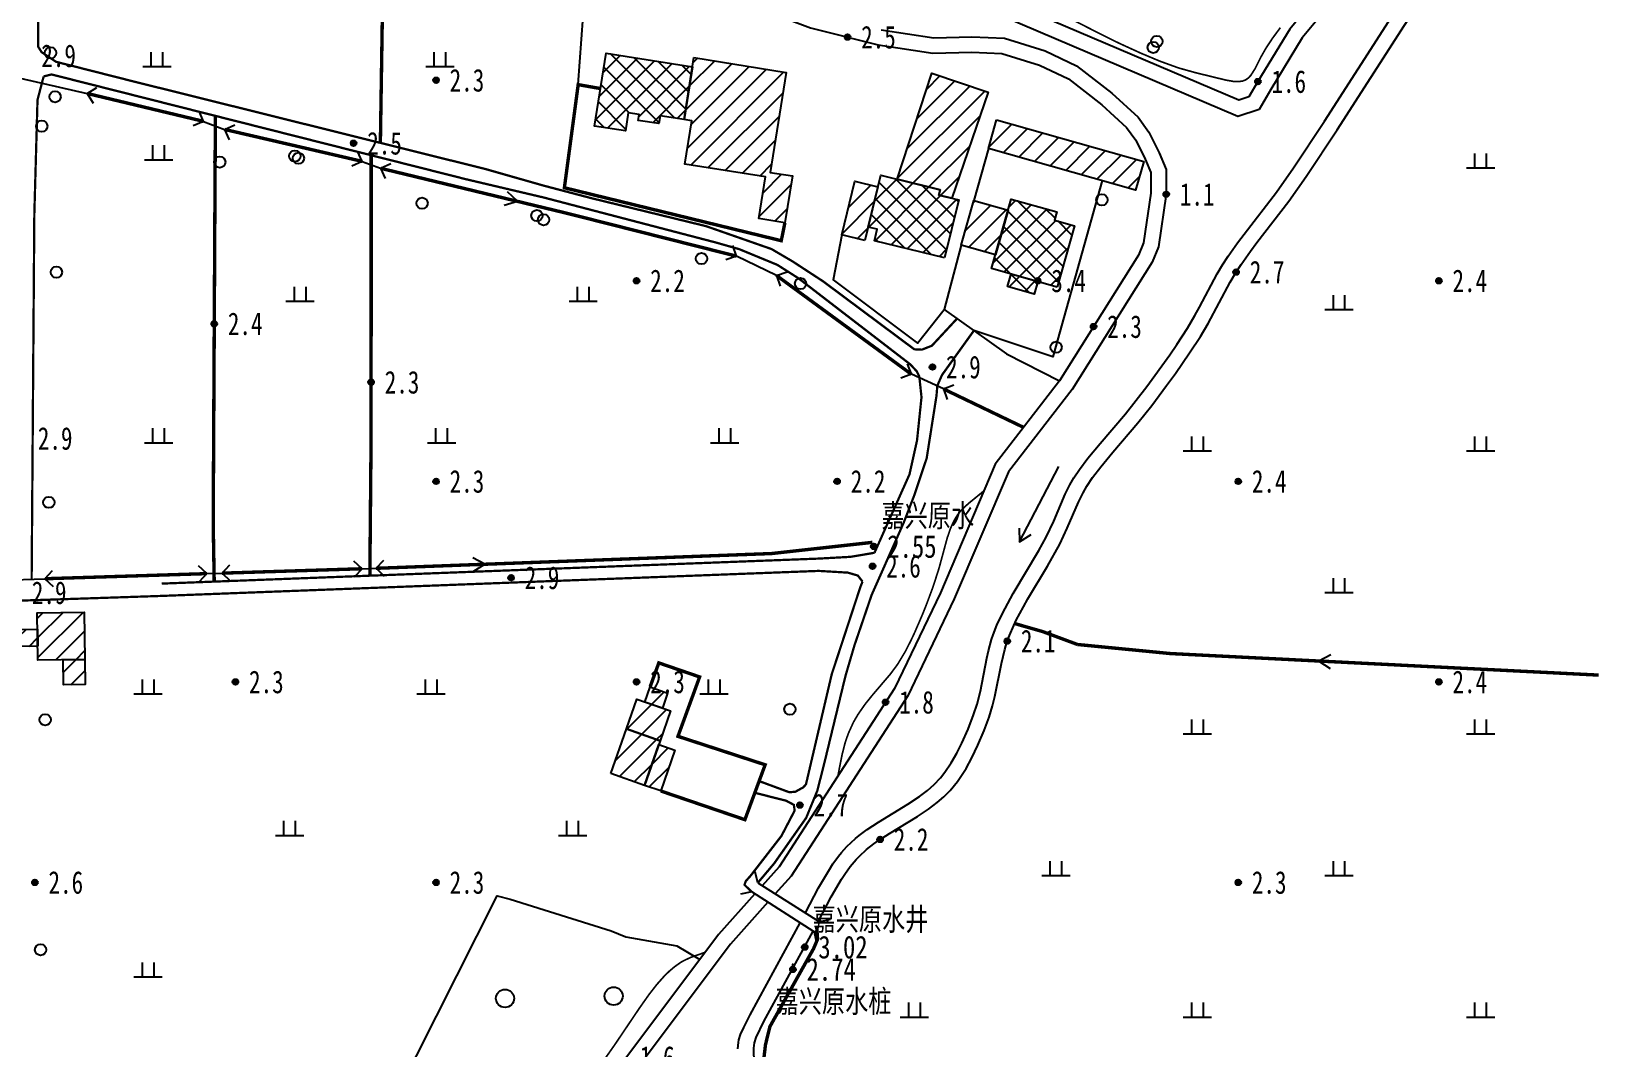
# Model space of a CAD drawing. Header units: metres. Extents: x 494039 to 619385, y 3351420 to 3402703.
# Drawn here: x 588886.6 to 589162.9, y 3393144.3 to 3393323.8 of the extents above; entities that cross this region are included whole.
import ezdxf
from ezdxf.enums import TextEntityAlignment as Align

# ---------------------------------------------------------------- set-up
doc = ezdxf.new("R2010")
doc.units = ezdxf.units.M
for name, pattern in [('2180', [0]), ('2430', [0]), ('2450', [0]), ('4410a', [0]), ('4430', [0]), ('8521', [0]), ('9610', [0])]:
    doc.linetypes.add(name, pattern=pattern)
for name, color, linetype in [('210100', 130, 'Continuous'), ('220200', 130, 'Continuous'), ('220900', 130, '2180'), ('261301', 141, 'Continuous'), ('310300', 8, 'Continuous'), ('310500', 8, 'Continuous'), ('380201', 8, '2430'), ('380202', 8, '2450'), ('420500', 8, 'Continuous'), ('440200', 8, '4410a'), ('440300', 8, '4430'), ('450502', 8, 'Continuous'), ('510301', 8, 'Continuous'), ('720100', 8, 'Continuous'), ('760201', 8, '8521'), ('810100', 8, '9610'), ('810302', 8, 'Continuous'), ('810501', 8, 'Continuous'), ('GCD', 8, 'Continuous'), ('GXYZ', 8, 'Continuous'), ('ZDH', 8, 'Continuous')]:
    doc.layers.add(name, color=color, linetype=linetype)
doc.layers.add('710101', color=8, linetype='Continuous', lineweight=0)
doc.styles.add('HZ', font='simsun.ttc', dxfattribs={"width": 0.8})
doc.styles.add('正等线体', font='simhei.ttf')
pattern_1 = [(45, (0, 0), (-1.767766953, 1.767766953), []), (135, (0, 0), (-1.767766953, -1.767766953), [])]
pattern_2 = [(45, (0, 0), (-1.767766953, 1.767766953), [])]

# ---------------------------------------------------------------- blocks, each defined once
blk = doc.blocks.new('gc170')
at = {"linetype": 'Continuous'}
blk.add_circle((0, 0), 0.5, dxfattribs=at)
blk = doc.blocks.new('gu')
at = {"flags": 128}
for points in [[(3.75, 0), (-3.75, 0)], [(2.71, -0.6), (3.75, 0), (3.75, 0), (2.71, 0.6)]]:
    blk.add_lwpolyline(points, dxfattribs=at)
blk = doc.blocks.new('p_point')
for radius in [0.25, 0.2, 0.15, 0.1, 0.05]:
    blk.add_circle((0, 0), radius)
blk.add_point((0, 0))
blk = doc.blocks.new('v1')
blk.add_circle((0, 0), 0.8)
blk = doc.blocks.new('vm')
at = {"linetype": 'Continuous'}
for p, q in [((1.25, 0), (-1.25, 0)), ((-0.5, 0), (-0.5, 1.3)), ((0.5, 1.3), (0.5, 0))]:
    blk.add_line(p, q, dxfattribs=at)
blk = doc.blocks.new('1-3&1-4')
at = {"layer": '310300', "linetype": 'Continuous'}
h = blk.add_hatch(dxfattribs=at)
h.set_pattern_fill('ANSI31', color=8, scale=20, style=0)
h.set_pattern_definition(pattern_2)
h.paths.add_polyline_path([(589003.6509, 3393319.1594), (589019.968, 3393316.5516), (589017.1427, 3393298.8736), (589021.0403, 3393298.2507), (589019.7213, 3393289.9979), (589015.141, 3393290.7299), (589016.3148, 3393298.0742), (589002.0374, 3393300.356), (589003.2563, 3393307.9822), (589001.8992, 3393308.1991)])
h = blk.add_hatch(dxfattribs=at)
h.set_pattern_fill('ANSI31', color=8, scale=20, style=0)
h.set_pattern_definition(pattern_2)
h.paths.add_polyline_path([(589039.571, 3393297.6708), (589045.686, 3393316.4072), (589055.6024, 3393313.05), (589049.1911, 3393294.3212), (589046.9261, 3393294.8733), (589047.1573, 3393295.8217)])
h = blk.add_hatch(dxfattribs=at)
h.set_pattern_fill('ANSI31', color=8, scale=20, style=0)
h.set_pattern_definition(pattern_2)
h.paths.add_polyline_path([(589057.1046, 3393308.1698), (589083.1084, 3393300.8145), (589081.6759, 3393295.7501), (589055.6721, 3393303.1054)])
h = blk.add_hatch(dxfattribs=at)
h.set_pattern_fill('ANSI31', color=8, scale=20, style=0)
h.set_pattern_definition(pattern_2)
h.paths.add_polyline_path([(589033.836, 3393286.8445), (589029.7638, 3393287.837), (589032.079, 3393297.3357), (589036.1512, 3393296.3431)])
h = blk.add_hatch(dxfattribs=at)
h.set_pattern_fill('ANSI31', color=8, scale=20, style=0)
h.set_pattern_definition(pattern_2)
h.paths.add_polyline_path([(589056.8935, 3393284.3073), (589050.8543, 3393286.0189), (589053.0977, 3393293.9343), (589059.1368, 3393292.2227)])
h = blk.add_hatch(dxfattribs=at)
h.set_pattern_fill('ANSI31', color=8, scale=20, style=0)
h.set_pattern_definition(pattern_2)
h.paths.add_polyline_path([(588896.046, 3393212.8558), (588887.7807, 3393212.7456), (588887.6694, 3393221.0869), (588895.9347, 3393221.1972)])
h = blk.add_hatch(dxfattribs=at)
h.set_pattern_fill('ANSI31', color=8, scale=20, style=0)
h.set_pattern_definition(pattern_2)
h.paths.add_polyline_path([(588887.7482, 3393215.1771), (588884.512, 3393215.134), (588884.4718, 3393218.1465), (588887.7081, 3393218.1897)])
h = blk.add_hatch(dxfattribs=at)
h.set_pattern_fill('ANSI31', color=8, scale=20, style=0)
h.set_pattern_definition(pattern_2)
h.paths.add_polyline_path([(588896.046, 3393212.8558), (588896.1055, 3393208.3968), (588892.2698, 3393208.3457), (588892.2104, 3393212.8047)])
h = blk.add_hatch(dxfattribs=at)
h.set_pattern_fill('ANSI31', color=8, scale=20, style=0)
h.set_pattern_definition(pattern_2)
h.paths.add_polyline_path([(588994.9789, 3393205.3166), (588995.9077, 3393207.9856), (588999.0133, 3393206.9049), (588998.0845, 3393204.2358)])
h = blk.add_hatch(dxfattribs=at)
h.set_pattern_fill('ANSI31', color=8, scale=20, style=0)
h.set_pattern_definition(pattern_2)
h.paths.add_polyline_path([(588991.7457, 3393200.564), (588993.5703, 3393205.8068), (588999.5146, 3393203.7381), (588997.69, 3393198.4953)])
h = blk.add_hatch(dxfattribs=at)
h.set_pattern_fill('ANSI31', color=8, scale=20, style=0)
h.set_pattern_definition(pattern_2)
h.paths.add_polyline_path([(588988.9984, 3393192.6694), (588991.7457, 3393200.564), (588997.69, 3393198.4953), (588994.9427, 3393190.6008)])
h = blk.add_hatch(dxfattribs=at)
h.set_pattern_fill('ANSI31', color=8, scale=20, style=0)
h.set_pattern_definition(pattern_2)
h.paths.add_polyline_path([(588997.456, 3393197.8228), (589000.3001, 3393196.833), (588997.7869, 3393189.611), (588994.9427, 3393190.6008)])
at = {"layer": '310500', "linetype": 'Continuous'}
h = blk.add_hatch(dxfattribs=at)
h.set_pattern_fill('ANSI37', color=8, scale=20, style=0)
h.set_pattern_definition(pattern_1)
h.paths.add_polyline_path([(589001.8992, 3393308.1991), (588997.6611, 3393308.8764), (588997.4402, 3393307.4938), (588993.8165, 3393308.0729), (588993.9783, 3393309.0853), (588992.0511, 3393309.3933), (588991.5421, 3393306.2086), (588986.1158, 3393307.0759), (588988.1713, 3393319.9368), (589003.3865, 3393317.5051)])
h = blk.add_hatch(dxfattribs=at)
h.set_pattern_fill('ANSI37', color=8, scale=20, style=0)
h.set_pattern_definition(pattern_1)
h.paths.add_polyline_path([(589047.9249, 3393283.7877), (589035.5335, 3393286.8081), (589036.0265, 3393288.8307), (589034.4158, 3393289.2233), (589036.6485, 3393298.3832), (589047.1573, 3393295.8217), (589046.9261, 3393294.8733), (589050.4194, 3393294.0218)])
h = blk.add_hatch(dxfattribs=at)
h.set_pattern_fill('ANSI37', color=8, scale=20, style=0)
h.set_pattern_definition(pattern_1)
h.paths.add_polyline_path([(589067.8023, 3393278.6326), (589056.2158, 3393281.9164), (589059.6914, 3393294.1794), (589067.7613, 3393291.8923), (589067.3567, 3393290.4646), (589070.8733, 3393289.468)])
h = blk.add_hatch(dxfattribs=at)
h.set_pattern_fill('ANSI37', color=8, scale=20, style=0)
h.set_pattern_definition(pattern_1)
h.paths.add_polyline_path([(589064.3699, 3393279.6054), (589063.7433, 3393277.3942), (589059.0409, 3393278.727), (589059.6676, 3393280.9381)])
at = {"layer": '210100', "color": 141, "linetype": 'Continuous', "elevation": 0.8, "flags": 128}
for points in [[(589023.3504, 3393168.0774), (589025.6714, 3393172.5003), (589027.5749, 3393175.7571), (589028.2047, 3393176.7163), (589029.2065, 3393178.0993), (589029.7391, 3393178.7599), (589030.6854, 3393179.8037), (589032.1856, 3393181.2172), (589032.8524, 3393181.7614), (589034.2518, 3393182.7862), (589036.2759, 3393184.1008), (589041.4621, 3393187.2573), (589043.4824, 3393188.6208), (589044.8862, 3393189.6969), (589046.078, 3393190.7553), (589047.1771, 3393191.9298), (589047.9845, 3393192.9512), (589049.0875, 3393194.5793), (589050.0853, 3393196.2953), (589050.9959, 3393198.0765), (589052.0899, 3393200.5247), (589053.0472, 3393203.0334), (589053.663, 3393204.9445), (589054.2579, 3393207.2466), (589055.4118, 3393213.0663), (589055.7037, 3393214.3935), (589056.2272, 3393216.3556), (589056.4932, 3393217.1725), (589057.1592, 3393218.8804), (589058.014, 3393220.7192), (589058.6066, 3393221.872), (589060.0542, 3393224.4673), (589064.5802, 3393232.0714), (589065.8786, 3393234.4534), (589067.1989, 3393237.2619), (589069.2074, 3393242.0184), (589070.042, 3393243.7015), (589070.7404, 3393244.8998), (589071.7543, 3393246.4197), (589073.2264, 3393248.3743), (589075.3854, 3393250.9819), (589079.8872, 3393256.2438), (589083.6377, 3393261.0467), (589087.7052, 3393266.6793), (589088.9294, 3393268.4694), (589090.8197, 3393271.3765), (589092.1573, 3393273.607), (589092.9646, 3393275.0617), (589096.0929, 3393280.9414), (589097.034, 3393282.5551), (589098.0113, 3393284.0794), (589099.6756, 3393286.4406), (589100.8327, 3393287.9844), (589106.5409, 3393295.377), (589109.5828, 3393299.68), (589115.0234, 3393307.9441), (589126.9034, 3393326.3971)], [(589016.7225, 3393169.9631), (589010.1091, 3393162.5441), (588987.0842, 3393131.8717), (588978.4387, 3393124.1701), (588971.9429, 3393122.0943), (588965.7852, 3393120.7314), (588958.1265, 3393120.0617), (588943.1944, 3393120.7861), (588934.3306, 3393117.9375), (588929.6959, 3393116.0305), (588926.998, 3393115.3277), (588921.3418, 3393115.4768), (588915.5029, 3393115.9353), (588912.3056, 3393115.405), (588896.1503, 3393111.3103), (588890.5385, 3393110.8234), (588885.4393, 3393108.0683), (588880.668, 3393106.6939), (588873.718, 3393106.481), (588866.851, 3393106.8707), (588834.0033, 3393105.6345)], [(589011.3916, 3393144.0305), (589011.5049, 3393145.1652), (589011.6032, 3393145.6295), (589011.9063, 3393146.5651), (589012.4746, 3393147.8308), (589013.5743, 3393150.0649), (589022.4095, 3393166.3282)]]:
    blk.add_lwpolyline(points, dxfattribs=at)
at = {"layer": '210100', "color": 141, "linetype": 'Continuous', "flags": 128}
for points in [[(589121.3682, 3393335.1066), (589111.0915, 3393322.64), (589105.5797, 3393313.5505), (589103.4909, 3393309.9817), (589099.7506, 3393308.768), (589049.8254, 3393330.0775)], [(589036.7156, 3393324.0749), (589046.0473, 3393322.6404), (589052.7414, 3393322.8146), (589058.5255, 3393322.5822), (589065.6781, 3393320.3579), (589071.2324, 3393317.6967), (589077.4463, 3393312.9047), (589082.1124, 3393308.6194), (589084.0148, 3393306.0013), (589085.8406, 3393302.3559), (589087.0409, 3393299.3937), (589087.0849, 3393295.0088), (589085.708, 3393285.7295), (589084.5712, 3393283.0259), (589070.465, 3393260.5302), (589059.2128, 3393245.9873), (589049.6388, 3393223.5243), (589041.4375, 3393206.3954), (589020.8394, 3393174.5815), (589018.0183, 3393171.4168)]]:
    blk.add_lwpolyline(points, dxfattribs=at)
at = {"layer": '220200', "color": 141, "linetype": 'Continuous', "const_width": 0.6, "flags": 128}
for points, elevation in [([(588917.0475, 3393307.8965), (588896.4854, 3393312.8262)], 3.1279), ([(588945.0673, 3393300.8282), (588920.7434, 3393306.4767)], 3.1279), ([(589047.7109, 3393260.6431), (589061.8766, 3393253.8404)], 2.9814), ([(588889.0082, 3393227.1024), (588917.6258, 3393228.0031)], 3.0618), ([(588920.3037, 3393228.0874), (588945.0298, 3393228.8657)], 3.0618), ([(589060.3002, 3393219.1892), (589065.294, 3393217.754), (589071.3996, 3393215.4871)], 3.1041)]:
    blk.add_lwpolyline(points, dxfattribs=dict(at, elevation=elevation))
for points in [[(588948.306, 3393299.6117), (588981.3539, 3393291.6267), (589011.1757, 3393284.0857)], [(589018.2183, 3393280.6872), (589042.0772, 3393263.2158)], [(588947.4998, 3393228.9434), (589017.3886, 3393231.5525), (589035.1666, 3393233.5254)], [(589071.3996, 3393215.4871), (589087.8102, 3393213.8845), (589163.4563, 3393210.0783)]]:
    blk.add_lwpolyline(points, dxfattribs=at)
at = {"layer": '220900', "color": 141, "linetype": 'Continuous'}
for p, q in [((588896.4854, 3393312.8262), (588898.1788, 3393313.8904)), ((588896.4854, 3393312.8262), (588897.5496, 3393311.1328)), ((588917.0475, 3393307.8965), (588915.2202, 3393307.0835)), ((588917.0475, 3393307.8965), (588916.2345, 3393309.7238)), ((588920.7434, 3393306.4767), (588922.5707, 3393307.2897)), ((588920.7434, 3393306.4767), (588921.5564, 3393304.6494)), ((588945.0673, 3393300.8282), (588944.2407, 3393302.6494)), ((588945.0673, 3393300.8282), (588943.2461, 3393300.0016)), ((588948.306, 3393299.6117), (588950.1272, 3393300.4383)), ((588948.306, 3393299.6117), (588949.1326, 3393297.7905)), ((589011.1757, 3393284.0857), (589010.5167, 3393285.974)), ((589011.1757, 3393284.0857), (589009.2874, 3393283.4267)), ((589018.2183, 3393280.6872), (589020.1066, 3393281.3462)), ((589018.2183, 3393280.6872), (589018.8773, 3393278.7989)), ((589042.0772, 3393263.2158), (589040.2033, 3393262.5168)), ((589042.0772, 3393263.2158), (589041.3782, 3393265.0897)), ((589047.7109, 3393260.6431), (589049.5848, 3393261.3421)), ((589047.7109, 3393260.6431), (589048.4099, 3393258.7692)), ((588945.0298, 3393228.8657), (588943.5718, 3393230.2347)), ((588947.4998, 3393228.9434), (588948.8688, 3393230.4014)), ((588889.0082, 3393227.1024), (588890.3759, 3393228.5616)), ((588889.0082, 3393227.1024), (588890.4674, 3393225.7347)), ((588917.6258, 3393228.0031), (588916.1678, 3393229.3721)), ((588917.6258, 3393228.0031), (588916.2568, 3393226.5451)), ((588920.3037, 3393228.0874), (588921.6727, 3393229.5454)), ((588920.3037, 3393228.0874), (588921.7617, 3393226.7184)), ((588945.0298, 3393228.8657), (588943.6608, 3393227.4077)), ((588947.4998, 3393228.9434), (588948.9578, 3393227.5744))]:
    blk.add_line(p, q, dxfattribs=at)
at = {"layer": '220900', "color": 141, "linetype": '2180', "flags": 128}
for points in [[(588879.6708, 3393316.6625), (588896.4854, 3393312.8262)], [(589047.7109, 3393260.6431), (589042.0772, 3393263.2158)], [(588881.4055, 3393226.8564), (588889.0082, 3393227.1024)]]:
    blk.add_lwpolyline(points, dxfattribs=at)
for points, elevation in [([(588917.0475, 3393307.8965), (588920.7434, 3393306.4767)], 3.1011), ([(588945.0673, 3393300.8282), (588948.306, 3393299.6117)], 3.1011), ([(589018.2183, 3393280.6872), (589011.1757, 3393284.0857)], 3.035), ([(588917.6258, 3393228.0031), (588920.3037, 3393228.0874)], 3.2033), ([(588945.0298, 3393228.8657), (588947.4998, 3393228.9434)], 3.2033)]:
    blk.add_lwpolyline(points, dxfattribs=dict(at, elevation=elevation))
at = {"layer": '310300', "color": 8, "linetype": 'Continuous', "flags": 128}
for points, elevation in [([(589003.6509, 3393319.1594), (589019.968, 3393316.5516), (589017.1427, 3393298.8736), (589021.0403, 3393298.2507), (589019.7213, 3393289.9979), (589015.141, 3393290.7299), (589016.3148, 3393298.0742), (589002.0374, 3393300.356), (589003.2563, 3393307.9822), (589001.8992, 3393308.1991)], 6.5122), ([(589057.1046, 3393308.1698), (589083.1084, 3393300.8145), (589081.6759, 3393295.7501), (589055.6721, 3393303.1054)], 6.6237), ([(589033.836, 3393286.8445), (589029.7638, 3393287.837), (589032.079, 3393297.3357), (589036.1512, 3393296.3431)], 6.5122), ([(589056.8935, 3393284.3073), (589050.8543, 3393286.0189), (589053.0977, 3393293.9343), (589059.1368, 3393292.2227)], 7.1368), ([(588896.046, 3393212.8558), (588887.7807, 3393212.7456), (588887.6694, 3393221.0869), (588895.9347, 3393221.1972)], 6.0356), ([(588887.7482, 3393215.1771), (588884.512, 3393215.134), (588884.4718, 3393218.1465), (588887.7081, 3393218.1897)], 5.3126), ([(588896.046, 3393212.8558), (588896.1055, 3393208.3968), (588892.2698, 3393208.3457), (588892.2104, 3393212.8047)], 6.0356), ([(588994.9789, 3393205.3166), (588995.9077, 3393207.9856), (588999.0133, 3393206.9049), (588998.0845, 3393204.2358)], 5.2738), ([(588991.7457, 3393200.564), (588993.5703, 3393205.8068), (588999.5146, 3393203.7381), (588997.69, 3393198.4953)], 5.7423), ([(588988.9984, 3393192.6694), (588991.7457, 3393200.564), (588997.69, 3393198.4953), (588994.9427, 3393190.6008)], 5.7423)]:
    blk.add_lwpolyline(points, close=True, dxfattribs=dict(at, elevation=elevation))
for points in [[(589039.571, 3393297.6708), (589045.686, 3393316.4072), (589055.6024, 3393313.05), (589049.1911, 3393294.3212), (589046.9261, 3393294.8733), (589047.1573, 3393295.8217)], [(588997.456, 3393197.8228), (589000.3001, 3393196.833), (588997.7869, 3393189.611), (588994.9427, 3393190.6008)]]:
    blk.add_lwpolyline(points, close=True, dxfattribs=at)
at = {"layer": '310500', "color": 8, "linetype": 'Continuous', "flags": 128}
for points, elevation in [([(589001.8992, 3393308.1991), (588997.6611, 3393308.8764), (588997.4402, 3393307.4938), (588993.8165, 3393308.0729), (588993.9783, 3393309.0853), (588992.0511, 3393309.3933), (588991.5421, 3393306.2086), (588986.1158, 3393307.0759), (588988.1713, 3393319.9368), (589003.3865, 3393317.5051)], 10.8008), ([(589047.9249, 3393283.7877), (589035.5335, 3393286.8081), (589036.0265, 3393288.8307), (589034.4158, 3393289.2233), (589036.6485, 3393298.3832), (589047.1573, 3393295.8217), (589046.9261, 3393294.8733), (589050.4194, 3393294.0218)], 13.5748), ([(589067.8023, 3393278.6326), (589056.2158, 3393281.9164), (589059.6914, 3393294.1794), (589067.7613, 3393291.8923), (589067.3567, 3393290.4646), (589070.8733, 3393289.468)], 13.8648), ([(589064.3699, 3393279.6054), (589063.7433, 3393277.3942), (589059.0409, 3393278.727), (589059.6676, 3393280.9381)], 11.4556)]:
    blk.add_lwpolyline(points, close=True, dxfattribs=dict(at, elevation=elevation))
at = {"layer": '380201', "color": 8, "linetype": '2430', "const_width": 0.6, "flags": 128}
for points, elevation in [([(588987.1727, 3393313.6889), (588983.209, 3393314.3856), (588980.7694, 3393296.1693), (589019.0774, 3393286.8188), (589019.7213, 3393289.9979)], 5.4585), ([(588997.7869, 3393189.611), (589012.6562, 3393184.539), (589016.2335, 3393194.2352), (589000.8315, 3393199.2605), (589004.6592, 3393209.7556), (588997.4491, 3393212.2352), (588995.9077, 3393207.9856)], 5.0597)]:
    blk.add_lwpolyline(points, dxfattribs=dict(at, elevation=elevation))
at = {"layer": '380202', "color": 8, "linetype": '2450', "elevation": 6.1277, "flags": 128}
blk.add_lwpolyline([(589055.6721, 3393303.1054), (589053.0977, 3393293.9343)], dxfattribs=at)
at = {"layer": '380202', "color": 8, "linetype": '2450', "flags": 128}
for points in [[(589029.7638, 3393287.837), (589028.2301, 3393279.8788), (589043.1526, 3393268.7086), (589047.8702, 3393274.6802)], [(589050.8543, 3393286.0189), (589047.8702, 3393274.6802), (589058.8933, 3393266.8157), (589068.2491, 3393262.0765)]]:
    blk.add_lwpolyline(points, dxfattribs=at)
at = {"layer": '420500', "color": 8, "linetype": 'Continuous', "const_width": 0.4, "flags": 128}
for points in [[(588966.8087, 3393299.4824), (588904.5571, 3393314.9756), (588890.97, 3393318.4244), (588888.4271, 3393320.1167), (588887.8091, 3393321.1156), (588888.0903, 3393406.7217)], [(588886.6669, 3393226.8658), (588887.1406, 3393291.4182), (588887.7031, 3393311.6868), (588888.7844, 3393315.8319)], [(588888.7844, 3393315.8319), (588890.1753, 3393316.1873), (588963.4397, 3393297.6652)], [(588966.8087, 3393299.4824), (588977.1065, 3393296.5436), (588985.5513, 3393294.3265), (589005.7894, 3393289.3875), (589017.3535, 3393285.3429), (589021.0819, 3393283.1581), (589026.4817, 3393279.6296), (589042.5779, 3393267.6294), (589043.9065, 3393267.5681), (589045.6788, 3393268.2598), (589050.1389, 3393273.0616)], [(589035.5442, 3393231.6842), (589041.7331, 3393245.5473), (589043.0611, 3393251.5362), (589043.8501, 3393259.1698), (589043.4615, 3393262.8557), (589042.9928, 3393263.7655), (589041.8756, 3393264.9666), (589022.1091, 3393280.1831), (589018.3951, 3393282.546), (589011.6469, 3393285.3258), (589007.4312, 3393286.5236), (588977.0672, 3393294.4584), (588963.4397, 3393297.6652)], [(589053.1086, 3393270.9428), (589047.4747, 3393263.0962), (589046.6509, 3393261.2225), (589046.4952, 3393259.4036), (589044.7657, 3393248.3922), (589042.5518, 3393241.7799), (589040.6822, 3393236.9519), (589035.0418, 3393224.2321), (589032.0051, 3393215.3286), (589030.4233, 3393209.9413), (589026.6586, 3393194.4166), (589025.448, 3393189.6617), (589023.4829, 3393184.8633), (589017.8345, 3393176.8204), (589014.917, 3393173.3591)], [(588909.6597, 3393226.2418), (589025.718, 3393230.6601), (589031.3319, 3393230.9722), (589035.5442, 3393231.6842)], [(589033.4401, 3393226.5899), (589032.6051, 3393227.6614), (589030.8284, 3393228.1824), (589025.6959, 3393228.4847), (588909.7417, 3393224.0704)], [(589015.171, 3393191.3554), (589020.5049, 3393189.3821), (589021.5832, 3393189.4798), (589022.988, 3393190.2593), (589023.4464, 3393190.792), (589027.9858, 3393210.2064), (589033.0657, 3393225.6836), (589033.4401, 3393226.5899)], [(588909.7417, 3393224.0704), (588873.7649, 3393222.869), (588811.5912, 3393220.8768), (588738.6154, 3393218.2948), (588666.1777, 3393216.0274), (588627.9107, 3393213.8907), (588623.2871, 3393219.0785), (588623.1941, 3393222.521), (588626.6013, 3393222.2112), (588627.8858, 3393218.9836), (588629.2749, 3393217.8068), (588631.243, 3393217.2239), (588640.6716, 3393217.4013)], [(589013.8542, 3393171.7963), (589012.5795, 3393173.0287), (589012.8209, 3393173.6885), (589013.6748, 3393174.6462), (589019.1109, 3393181.6686), (589021.4395, 3393186.1335), (589021.3107, 3393187.1562), (589019.9231, 3393187.8968), (589014.4071, 3393189.2848)]]:
    blk.add_lwpolyline(points, dxfattribs=at)
at = {"layer": '440200', "color": 8, "linetype": '4410a', "const_width": 0.6, "flags": 128}
blk.add_lwpolyline([(589025.3433, 3393165.5979), (589025.4948, 3393163.4315), (589024.7849, 3393161.7546), (589017.0683, 3393147.9781), (589016.2914, 3393144.7908), (589016.0431, 3393142.6596), (589016.2601, 3393141.1663), (589017.0827, 3393139.7733), (589021.0459, 3393135.9821), (589025.4472, 3393129.6663), (589026.4073, 3393126.6445), (589026.6778, 3393123.8449), (589026.5299, 3393121.1085), (589025.8912, 3393118.9331), (589024.9696, 3393116.7414), (589023.4589, 3393114.1666), (589015.5286, 3393099.8743), (589012.8106, 3393093.0828), (589012.0667, 3393067.1132), (589011.4914, 3393063.6717)], dxfattribs=at)
at = {"layer": '440300', "color": 8, "linetype": '4430', "const_width": 0.6, "flags": 128}
for points in [[(588950.5411, 3393411.5617), (588949.6852, 3393395.2413), (588948.2658, 3393304.0974)], [(588918.9173, 3393226.5912), (588918.7375, 3393236.8482), (588919.1227, 3393308.8691)], [(588946.6426, 3393301.9117), (588946.6307, 3393252.5698), (588946.4083, 3393227.629)]]:
    blk.add_lwpolyline(points, dxfattribs=at)
at = {"layer": '450502', "color": 8, "linetype": 'Continuous'}
for p, q in [((589014.917, 3393173.3591), (589014.4691, 3393175.3083)), ((589013.8542, 3393171.7963), (589011.901, 3393171.3663)), ((589025.844, 3393166.5157), (589027.7932, 3393166.9636)), ((589024.8803, 3393164.749), (589025.3103, 3393162.7958))]:
    blk.add_line(p, q, dxfattribs=at)
at = {"layer": '450502', "color": 8, "linetype": 'Continuous', "flags": 128}
for points in [[(589014.917, 3393173.3591), (589025.844, 3393166.5157)], [(589024.8803, 3393164.749), (589013.8542, 3393171.7963)]]:
    blk.add_lwpolyline(points, dxfattribs=at)
at = {"layer": '710101', "color": 8, "linetype": 'Continuous', "const_width": 0.3, "elevation": 2, "flags": 128}
for points in [[(589066.4097, 3393327.9711), (589074.9542, 3393323.5806), (589078.7056, 3393321.7239), (589082.547, 3393319.9642), (589085.896, 3393318.5547), (589089.2568, 3393317.3348), (589092.2154, 3393316.5084), (589097.538, 3393315.2064), (589098.8936, 3393314.9629), (589099.8764, 3393314.9216), (589100.5959, 3393315.0287), (589101.0824, 3393315.2152), (589101.5545, 3393315.5381), (589102.0277, 3393316.0366), (589102.7841, 3393317.2286), (589103.8311, 3393319.3104), (589104.7366, 3393320.8899), (589105.8695, 3393322.6031), (589107.2339, 3393324.4478)], [(589029.0868, 3393192.2865), (589029.833, 3393196.0735), (589030.3746, 3393198.169), (589030.9119, 3393199.7358), (589031.8242, 3393201.7428), (589032.6009, 3393203.0854), (589033.8864, 3393204.938), (589035.2392, 3393206.6099), (589038.3652, 3393210.2765), (589039.6386, 3393211.9977), (589040.9838, 3393214.2391), (589042.0083, 3393216.2425), (589042.6475, 3393217.6058), (589043.9976, 3393220.7287), (589044.7052, 3393222.4896), (589045.9018, 3393225.7046), (589046.9589, 3393228.9991), (589048.4045, 3393234.3371), (589048.9449, 3393235.9094), (589049.4326, 3393237.0325), (589049.7123, 3393237.5697), (589050.2458, 3393238.4195), (589050.5575, 3393238.8285), (589051.2483, 3393239.5806), (589052.1934, 3393240.4319), (589054.8271, 3393242.5806)], [(588986.5452, 3393140.3319), (588989.6457, 3393144.7486), (588994.042, 3393151.2723), (588995.7437, 3393153.6834), (588997.1309, 3393155.4607), (588998.3906, 3393156.8779), (588999.2795, 3393157.7497), (589000.2176, 3393158.5484), (589001.2154, 3393159.2589), (589001.7402, 3393159.5758), (589003.1641, 3393160.247), (589005.6575, 3393161.1094)]]:
    blk.add_lwpolyline(points, dxfattribs=at)
at = {"layer": '760201', "color": 8, "linetype": '8521', "flags": 128}
for points in [[(589025.6517, 3393166.6361), (589027.8755, 3393170.8889), (589029.7021, 3393174.0181), (589030.3071, 3393174.9391), (589031.2701, 3393176.2666), (589032.3189, 3393177.5104), (589032.8838, 3393178.0928), (589034.126, 3393179.2532), (589035.4196, 3393180.2713), (589036.2677, 3393180.8695), (589038.206, 3393182.1175), (589043.1621, 3393185.128), (589045.0709, 3393186.4032), (589046.6112, 3393187.5561), (589047.797, 3393188.5701), (589048.8916, 3393189.6683), (589050.1932, 3393191.2727), (589051.1688, 3393192.7072), (589051.7157, 3393193.6008), (589052.7372, 3393195.4457), (589053.8233, 3393197.672), (589054.9361, 3393200.2862), (589055.7886, 3393202.6191), (589056.4095, 3393204.6467), (589056.827, 3393206.3255), (589057.9791, 3393212.151), (589058.5475, 3393214.5762), (589058.9339, 3393215.8741), (589059.3674, 3393217.0747), (589060.1351, 3393218.85), (589060.5982, 3393219.8032), (589061.8514, 3393222.1498), (589062.647, 3393223.5371), (589066.1184, 3393229.3301), (589068.2964, 3393233.2229), (589069.6061, 3393236.0093), (589071.5675, 3393240.6529), (589072.3824, 3393242.2961), (589073.0678, 3393243.4725), (589074.0637, 3393244.9656), (589075.5096, 3393246.8857), (589077.6305, 3393249.4472), (589082.061, 3393254.6254), (589084.521, 3393257.7292), (589087.1543, 3393261.2442), (589088.6955, 3393263.3785), (589091.1948, 3393266.9798), (589093.1065, 3393269.9162), (589094.4588, 3393272.1693), (589098.3826, 3393279.4823), (589099.3212, 3393281.0913), (589100.2925, 3393282.6056), (589101.9458, 3393284.9503), (589103.095, 3393286.4834), (589108.7633, 3393293.8258), (589111.8089, 3393298.137), (589117.2606, 3393306.4206), (589129.1403, 3393324.8653), (589131.6968, 3393328.7542), (589135.1609, 3393333.8949), (589137.8902, 3393337.7311), (589139.7192, 3393340.111), (589141.9482, 3393342.7013), (589143.0856, 3393343.8613), (589143.925, 3393344.6417), (589144.6509, 3393345.2686), (589146.0106, 3393346.3315), (589147.2704, 3393347.1878), (589148.5747, 3393347.9374), (589149.7516, 3393348.483), (589150.7877, 3393348.8498), (589151.8298, 3393349.1044), (589153.1579, 3393349.2909), (589154.968, 3393349.3678), (589156.1159, 3393349.3424), (589158.9007, 3393349.1398), (589164.4323, 3393348.6407), (589169.6239, 3393348.3944), (589174.5027, 3393348.2539), (589183.0668, 3393348.0636), (589186.0889, 3393348.1417), (589188.3464, 3393348.3178)], [(589119.2858, 3393336.8233), (589108.885, 3393324.2061), (589103.2611, 3393314.9318), (589101.6807, 3393312.2317), (589099.8797, 3393311.6472), (589050.4716, 3393332.736), (589025.8449, 3393334.5479), (589019.5512, 3393334.068), (589018.7022, 3393332.9317), (589017.3873, 3393330.0703), (589017.382, 3393327.8879), (589019.0416, 3393326.3693), (589024.264, 3393324.4023), (589036.1825, 3393321.4263), (589045.876, 3393319.9362), (589052.7223, 3393320.1143), (589058.0628, 3393319.8998), (589064.6891, 3393317.8392), (589069.8097, 3393315.3858), (589075.7063, 3393310.8385), (589080.0879, 3393306.8144), (589081.7011, 3393304.5944), (589083.3796, 3393301.2431), (589084.3473, 3393298.8547), (589084.3841, 3393295.1902), (589083.0901, 3393286.4662), (589082.1683, 3393284.274), (589068.2491, 3393262.0765), (589056.866, 3393247.3645), (589047.1792, 3393224.6366), (589039.0781, 3393207.717), (589018.6867, 3393176.2224), (589015.6982, 3393172.8699)], [(589014.4193, 3393171.4352), (589008.0189, 3393164.2551), (588985.0877, 3393133.7075), (588977.0714, 3393126.5664), (588971.239, 3393124.7026), (588965.3742, 3393123.4046), (588958.0741, 3393122.7662), (588942.8355, 3393123.5055), (588933.4028, 3393120.4741), (588928.8384, 3393118.596), (588926.6873, 3393118.0356), (588921.4831, 3393118.1728), (588915.386, 3393118.6516), (588911.7523, 3393118.0489), (588895.6992, 3393113.9801), (588889.7478, 3393113.4637), (588884.4125, 3393110.5811), (588880.2466, 3393109.381), (588873.7532, 3393109.1821), (588866.8768, 3393109.5724), (588833.9018, 3393108.3314)], [(588827.9989, 3393092.6662), (588840.4885, 3393094.082), (588848.9333, 3393092.9526), (588853.1956, 3393092.4557), (588859.4166, 3393092.8134), (588886.4762, 3393095.1548), (588893.876, 3393096.2784), (588898.0977, 3393097.2635), (588900.4778, 3393099.1465), (588901.7035, 3393100.6142), (588903.6445, 3393103.3013), (588905.978, 3393104.4836), (588920.4858, 3393106.5407), (588932.0857, 3393108.2992), (588941.4881, 3393108.7964), (588948.6839, 3393108.9483), (588955.1315, 3393108.446), (588962.0185, 3393107.1394), (588971.6788, 3393106.2106), (588977.7437, 3393106.2974), (588981.9432, 3393106.9318), (588986.994, 3393108.7067), (588989.646, 3393110.431), (588998.2292, 3393117.6047), (589002.1485, 3393119.3147), (589006.9793, 3393118.8503), (589014.667, 3393115.7996), (589020.5921, 3393113.7827), (589021.4996, 3393114.7081), (589022.4776, 3393116.6855), (589025.1764, 3393124.7365), (589024.58, 3393127.0868), (589024.1476, 3393128.3295), (589023.5299, 3393129.6517), (589022.7826, 3393130.9046), (589021.7714, 3393132.3509), (589020.6683, 3393133.7413), (589019.8763, 3393134.6382), (589016.5633, 3393138.0302), (589015.7691, 3393138.9843), (589015.0199, 3393140.1488), (589014.6713, 3393140.952), (589014.4089, 3393141.8736), (589014.2349, 3393143.0216), (589014.2209, 3393144.1755), (589014.3539, 3393145.1117), (589014.6512, 3393146.0444), (589016.0084, 3393148.8706), (589024.6979, 3393164.8656)]]:
    blk.add_lwpolyline(points, dxfattribs=at)
at = {"layer": '810100', "color": 8, "linetype": '9610', "flags": 128}
for points in [[(588983.209, 3393314.3856), (588984.0836, 3393326.4129), (588985.2008, 3393333.2824), (589008.5471, 3393386.4557)], [(589075.7621, 3393297.4229), (589067.0407, 3393266.3164), (589053.1086, 3393270.9428)], [(588946.053, 3393123.3494), (588949.7559, 3393130.6076), (588951.0351, 3393135.6855), (588968.9017, 3393171.1035), (588971.2075, 3393170.48), (588989.0501, 3393164.8746), (588991.6116, 3393163.8584), (589000.6118, 3393162.2238), (589004.6878, 3393159.8176)]]:
    blk.add_lwpolyline(points, dxfattribs=at)
at = {"layer": '261301', "color": 141, "linetype": 'Continuous', "xscale": 2, "yscale": 2}
for p, rotation in [((588965.1731, 3393295.5363, 3.035), 346.4160125140469), ((589064.6572, 3393240.2906, 0.8), 242.4585501655104), ((588959.2092, 3393229.3806, 3.0952), 2.137132575837971), ((589121.5206, 3393212.1883, 3.0506), 177.1184432087914)]:
    blk.add_blockref('gu', p, dxfattribs=dict(at, rotation=rotation))
at = {"layer": '510301', "color": 8, "linetype": 'Continuous', "xscale": 2, "yscale": 2}
for p in [(589084.7953, 3393320.9652, 4.5002), (589085.415, 3393322.0296, 4.5671), (588889.9971, 3393319.9992, 4.1195), (588890.7983, 3393312.2522, 3.5948), (588888.4467, 3393307.0434, 3.5502), (588919.891, 3393300.7016, 3.4832), (588933.1557, 3393301.7619, 3.4832), (588933.7817, 3393301.3751, 3.4832), (588955.6285, 3393293.4386, 3.51), (589075.7273, 3393294.036, 4.6675), (588975.9246, 3393291.2592, 3.5636), (588977.1053, 3393290.5296, 3.5636), (589004.9852, 3393283.6536, 3.6838), (588891.0494, 3393281.2647, 3.8983), (589022.4972, 3393279.2285, 3.6303), (589067.615, 3393267.9914, 4.2995), (588889.7039, 3393240.5979, 4.059), (589020.6158, 3393204.0445, 3.1695), (588889.062, 3393202.1893, 4.1125), (588888.2507, 3393161.559, 3.1217)]:
    blk.add_blockref('gc170', p, dxfattribs=at)
at = {"layer": '720100', "color": 8, "linetype": 'Continuous', "xscale": 2, "yscale": 2, "zscale": 2}
for p in [(589030.7866, 3393322.7736, 2.5139), (588958.0969, 3393315.1611, 2.3114), (589103.2611, 3393314.9318, 1.576), (588943.5418, 3393304.0366, 2.5181), (589087.0849, 3393295.0088, 1.1), (588993.5242, 3393279.7337, 2.1834), (589064.379, 3393279.7339, 3.3755), (589099.4295, 3393281.2675, 2.6586), (589135.2337, 3393279.734, 2.3613), (588918.9262, 3393272.1393, 2.3692), (589074.2493, 3393271.6453, 2.292), (589045.7856, 3393264.499, 2.8747), (588946.6329, 3393261.8176, 2.3056), (588958.0967, 3393244.3063, 2.2545), (589028.9515, 3393244.3064, 2.1535), (589099.8063, 3393244.3066, 2.3732), (588971.3495, 3393227.281, 2.9358), (589035.2023, 3393229.3095, 2.5827), (589059.0054, 3393216.0882, 2.1), (588922.6692, 3393208.8788, 2.299), (588993.524, 3393208.8789, 2.3056), (589135.2336, 3393208.8792, 2.3675), (589037.5037, 3393205.2857, 1.7891), (589022.37, 3393187.1084, 2.6847), (589036.5442, 3393181.0526, 2.2327), (588887.2418, 3393173.4513, 2.6249), (588958.0966, 3393173.4515, 2.257), (589099.8061, 3393173.4518, 2.2598)]:
    blk.add_blockref('p_point', p, dxfattribs=at)
at = {"layer": '810302', "color": 8, "linetype": 'Continuous', "xscale": 2, "yscale": 2}
for p in [(588908.7971, 3393317.5239), (588958.7971, 3393317.5239), (588909.0886, 3393301.0725), (589142.5969, 3393299.6157), (588934.0886, 3393276.0725), (588984.0886, 3393276.0725), (589117.5969, 3393274.6157), (588909.0886, 3393251.0725), (588959.0886, 3393251.0725), (589009.0886, 3393251.0725), (589092.5969, 3393249.6157), (589142.5969, 3393249.6157), (589117.5969, 3393224.6157), (588907.2241, 3393206.707), (588957.2241, 3393206.707), (589007.2241, 3393206.707), (589092.5969, 3393199.6157), (589142.5969, 3393199.6157), (588932.2241, 3393181.707), (588982.2241, 3393181.707), (589067.5969, 3393174.6157), (589117.5969, 3393174.6157), (588907.2241, 3393156.707), (589042.5969, 3393149.6157), (589092.5969, 3393149.6157), (589142.5969, 3393149.6157)]:
    blk.add_blockref('vm', p, dxfattribs=at)
at = {"layer": '810501', "color": 8, "linetype": 'Continuous', "xscale": 2, "yscale": 2}
for p in [(588970.2889, 3393152.9652, 4.1949), (588989.4679, 3393153.3717, 4.1949)]:
    blk.add_blockref('v1', p, dxfattribs=at)
at = {"layer": '720100', "color": 8, "width": 0.75}
for s, p in [('2.5', (589033.1866, 3393322.7736, 2.5139)), ('2.9', (588888.3684, 3393319.4883, 2.9038)), ('2.3', (588960.4969, 3393315.1611, 2.3114)), ('1.6', (589105.6611, 3393314.9318, 1.576)), ('2.5', (588945.9418, 3393304.0366, 2.5181)), ('1.1', (589089.4849, 3393295.0088, 1.1)), ('2.7', (589101.8295, 3393281.2675, 2.6586)), ('2.2', (588995.9242, 3393279.7337, 2.1834)), ('3.4', (589066.779, 3393279.7339, 3.3755)), ('2.4', (589137.6337, 3393279.734, 2.3613)), ('2.4', (588921.3262, 3393272.1393, 2.3692)), ('2.3', (589076.6493, 3393271.6453, 2.292)), ('2.9', (589048.1856, 3393264.499, 2.8747)), ('2.3', (588949.0329, 3393261.8176, 2.3056)), ('2.9', (588887.7599, 3393251.8872, 2.8729)), ('2.3', (588960.4967, 3393244.3063, 2.2545)), ('2.2', (589031.3515, 3393244.3064, 2.1535)), ('2.4', (589102.2063, 3393244.3066, 2.3732)), ('2.6', (589037.6023, 3393229.3095, 2.5827)), ('2.9', (588973.7495, 3393227.281, 2.9358)), ('2.9', (588886.7016, 3393224.6352, 2.8801)), ('2.1', (589061.4054, 3393216.0882, 2.1)), ('2.3', (588925.0692, 3393208.8788, 2.299)), ('2.3', (588995.924, 3393208.8789, 2.3056)), ('2.4', (589137.6336, 3393208.8792, 2.3675)), ('1.8', (589039.9037, 3393205.2857, 1.7891)), ('2.7', (589024.77, 3393187.1084, 2.6847)), ('2.2', (589038.9442, 3393181.0526, 2.2327)), ('2.6', (588889.6418, 3393173.4513, 2.6249)), ('2.3', (588960.4966, 3393173.4515, 2.257)), ('2.3', (589102.2061, 3393173.4518, 2.2598)), ('1.6', (588994.1162, 3393142.5376, 1.6253))]:
    blk.add_text(s, height=4, dxfattribs=at).set_placement(p, align=Align.MIDDLE_LEFT)
blk = doc.blocks.new('gc200')
h = blk.add_hatch(color=256)
edge = h.paths.add_edge_path()
edge.add_arc((0, 0), 0.25, 0, 360)
blk.add_circle((0, 0), 0.25)
blk = doc.blocks.new('gc370')
at = {"lineweight": 15}
for points in [[(0, 1), (-0.3, 1)], [(-0.3, 1), (-0.3, -0.1)], [(0, 1), (0.3, 1)], [(0.3, 1), (0.3, -0.1)]]:
    blk.add_lwpolyline(points, dxfattribs=at)
blk.add_circle((0, -0.5), 0.5, dxfattribs=at)
blk = doc.blocks.new('线路地形0613')
at = {"layer": 'ZDH', "color": 8, "linetype": 'Continuous'}
for p in [(589035.41, 3393232.8, 2.55), (589023.23, 3393162.03, 3.02), (589021.18, 3393158.57, 2.74)]:
    blk.add_point(p, dxfattribs=at)
at = {"layer": 'GCD', "color": 8, "linetype": 'Continuous'}
ref = blk.add_blockref('gc200', (589035.41, 3393232.8, 2.55), dxfattribs=dict(at, xscale=2, yscale=2, zscale=2))
ref.add_attrib('height', '2.55', dxfattribs={"linetype": 'Continuous', "height": 4, "style": '正等线体', "width": 0.8}).set_placement((589037.81, 3393232.8, 2.55), align=Align.MIDDLE_LEFT)
ref = blk.add_blockref('gc200', (589023.23, 3393162.03, 3.02), dxfattribs=dict(at, xscale=2, yscale=2, zscale=2))
ref.add_attrib('height', '3.02', dxfattribs={"linetype": 'Continuous', "height": 4, "style": '正等线体', "width": 0.8}).set_placement((589025.63, 3393162.03, 3.02), align=Align.MIDDLE_LEFT)
ref = blk.add_blockref('gc200', (589021.14, 3393158.09, 2.74), dxfattribs=dict(at, xscale=2, yscale=2, zscale=2))
ref.add_attrib('height', '2.74', dxfattribs={"linetype": 'Continuous', "height": 4, "style": '正等线体', "width": 0.8}).set_placement((589023.54, 3393158.09, 2.74), align=Align.MIDDLE_LEFT)
at = {"layer": 'GXYZ', "color": 8, "linetype": 'Continuous', "xscale": 0.5, "yscale": 0.5}
for p in [(589035.41, 3393232.8, 2.55), (589023.23, 3393162.03, 3.02), (589021.14, 3393158.54, 2.74)]:
    blk.add_blockref('gc370', p, dxfattribs=at)
at = {"layer": 'ZDH', "color": 8, "linetype": 'Continuous', "style": 'HZ', "width": 0.75}
for s, p in [('嘉兴原水', (589036.78, 3393236.27, 2.55)), ('嘉兴原水井', (589024.6, 3393164.97, 3.02)), ('嘉兴原水桩', (589018.08, 3393150.46, 2.74))]:
    blk.add_text(s, height=4, dxfattribs=at).set_placement(p)

msp = doc.modelspace()

# ---------------------------------------------------------------- block references
for name in ['线路地形0613', '1-3&1-4']:
    msp.add_blockref(name, (0, 0))

doc.saveas('drawing.dxf')
